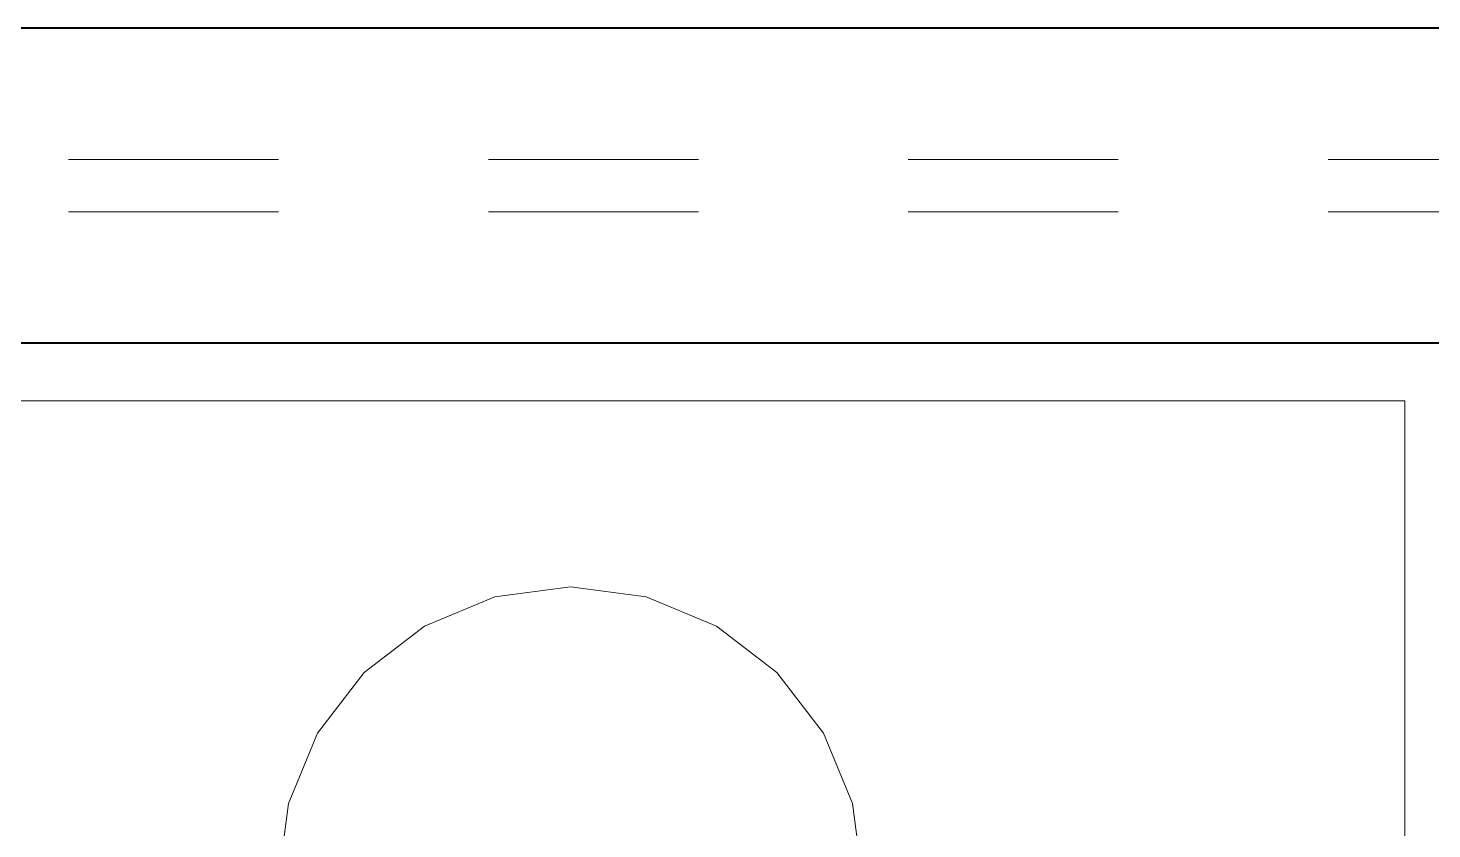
# Model space of a CAD drawing. Header units: millimetres. Extents: x 1 to 121, y 0 to 90.
# Drawn here: x 72.375 to 73.044, y 22.235 to 22.616 of the extents above; entities that cross this region are included whole.
import ezdxf

# ---------------------------------------------------------------- set-up
doc = ezdxf.new("R2010")
doc.units = ezdxf.units.MM
doc.linetypes.add('DASHED2', pattern=[0.375, 0.25, -0.125])
for name, color, linetype, lineweight in [('Equipamiento SR', 23, 'Continuous', 0), ('Mobiliario interno', 251, 'Continuous', 0), ('muro bajo', 191, 'Continuous', 40), ('Vanos', 140, 'Continuous', 5)]:
    doc.layers.add(name, color=color, linetype=linetype, lineweight=lineweight)

# ---------------------------------------------------------------- blocks, each defined once
blk = doc.blocks.new('A$C72280CEE')
at = {"layer": 'Mobiliario interno'}
for p, q in [((0.10317, 0.17008), (0.10791, 0.13408)), ((0.37664, 0.13408), (0.38138, 0.17008)), ((0.10791, 0.13408), (0.12181, 0.10053)), ((0.36274, 0.10053), (0.37664, 0.13408)), ((0.12181, 0.10053), (0.14392, 0.07172)), ((0.34064, 0.07172), (0.36274, 0.10053)), ((0.14392, 0.07172), (0.17272, 0.04962)), ((0.31183, 0.04962), (0.34064, 0.07172)), ((0.17272, 0.04962), (0.20627, 0.03572)), ((0.31183, 0.04962), (0.27828, 0.03572)), ((0.24228, 0.03098), (0.20627, 0.03572)), ((0.24228, 0.03098), (0.27828, 0.03572))]:
    blk.add_line(p, q, dxfattribs=at)

msp = doc.modelspace()

# ---------------------------------------------------------------- linework, layer by layer
at = {"layer": 'Equipamiento SR', "linetype": 'Continuous', "elevation": 0.5}
msp.add_lwpolyline([(73.03106, 21.73858), (72.03106, 21.73858), (72.03106, 22.43858), (73.03106, 22.43858), (73.03106, 21.73858)], dxfattribs=at)
at = {"layer": 'muro bajo', "linetype": 'Continuous'}
for p, q in [((73.89449, 22.61606), (71.60367, 22.61604)), ((73.89449, 22.46608), (71.60367, 22.46606))]:
    msp.add_line(p, q, dxfattribs=at)
at = {"layer": 'Vanos', "linetype": 'Continuous'}
for p, q in [((71.60367, 22.61604), (73.89449, 22.61606)), ((71.60367, 22.46606), (73.89449, 22.46608))]:
    msp.add_line(p, q, dxfattribs=at)
at = {"layer": 'Vanos', "linetype": 'DASHED2', "ltscale": 0.3}
for p, q in [((73.89449, 22.55355), (71.60364, 22.55355)), ((73.89449, 22.52855), (71.60364, 22.52855))]:
    msp.add_line(p, q, dxfattribs=at)

# ---------------------------------------------------------------- block references
at = {"layer": 'Equipamiento SR', "linetype": 'Continuous', "rotation": 180}
msp.add_blockref('A$C72280CEE', (72.87586, 22.38087), dxfattribs=at)

doc.saveas('drawing.dxf')
